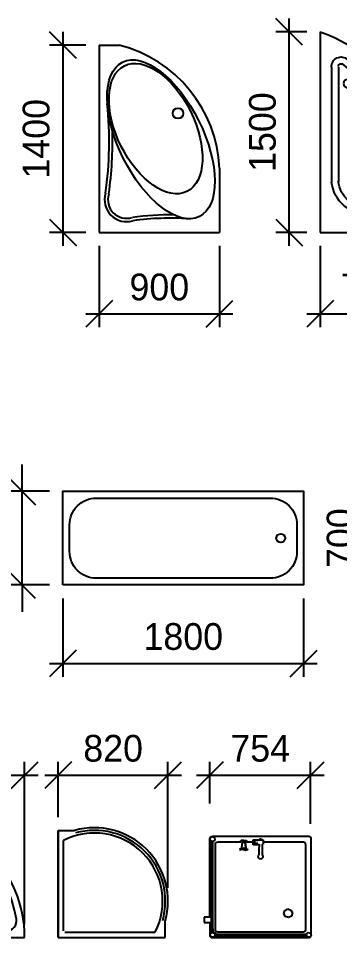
# Model space of a CAD drawing. Header units: millimetres. Extents: x 3103 to 179340, y -10977 to 70536.
# Drawn here: x 47960 to 50362, y -4404 to 2467 of the extents above; entities that cross this region are included whole.
import ezdxf

# ---------------------------------------------------------------- set-up
doc = ezdxf.new("R2010")
doc.units = ezdxf.units.MM
doc.header["$LTSCALE"] = 0.5
doc.linetypes.add('ELGO_LTYPE0', pattern=[0])
for name, color, linetype in [('RAZMER', 5, 'Continuous'), ('SANTEH', 30, 'Continuous'), ('А6-07 сантехника', 11, 'Continuous')]:
    doc.layers.add(name, color=color, linetype=linetype)
doc.styles.add('WROMLATS', font='wromlats.shx', dxfattribs={"bigfont": 'bigfont.shx'})
doc.dimstyles.new('juka', dxfattribs={"dimscale": 100, "dimtxt": 2, "dimasz": 2, "dimexe": 1, "dimexo": 1, "dimgap": 1, "dimtad": 1, "dimtoh": 1, "dimdec": 0, "dimzin": 0, "dimdsep": 46, "dimtxsty": 'WROMLATS', "dimblk": 'OBLIQUE', "dimcen": -3, "dimdle": 1, "dimclrd": 256, "dimclre": 256, "dimclrt": 256, "dimadec": 0, "dimazin": 0, "dimtfac": 1, "dimtdec": 0, "dimtix": 1, "dimtmove": 2, "dimatfit": 3, "dimldrblk": 'ORIGIN2', "dimfxl": 1, "dimtvp": 2.5, "dimtolj": 1, "dimtzin": 0, "dimarcsym": 0})

# ---------------------------------------------------------------- blocks, each defined once
blk = doc.blocks.new('Shower Tray Corner_90')
at = {"layer": 'SANTEH', "linetype": 'Continuous'}
for p, q in [((0, 900), (0, 0)), ((50, 764.9), (50, 125)), ((175, 250), (175, 729.3)), ((228, 228), (530.3, 530.3)), ((250, 175), (729.3, 175)), ((0, 0), (900, 0)), ((125, 50), (764.9, 50))]:
    blk.add_line(p, q, dxfattribs=at)
blk.add_circle((175, 175), 25, dxfattribs=at)
for centre, radius, start, end in [((0, 0), 900, 0, 90), ((125, 764.9), 75, 80.7182, 180), ((0, 0), 850, 9.2818, 80.7182), ((125, 125), 75, 180, 270), ((764.9, 125), 75, 270, 9.2818)]:
    blk.add_arc(centre, radius, start, end, dxfattribs=at)
blk = doc.blocks.new('s_40')
at = {"layer": 'SANTEH'}
for p, q in [((-175.0762, 168.790246), (-174.696112, 170.893716)), ((-175.0762, 2.776956), (-175.0762, 168.790246)), ((-174.696112, 170.893716), (-173.699046, 172.026538)), ((-173.699046, 172.026538), (-172.043562, 172.501564)), ((-172.043562, 172.501564), (-169.688106, 172.631026)), ((-169.688106, 172.631026), (-4.334022, 172.631026)), ((-165.189458, 159.48143), (-164.85157, 161.351346)), ((-165.189458, 89.832402), (-165.189458, 159.48143)), ((-164.85157, 161.351346), (-163.96525, 162.358188)), ((-163.96525, 162.358188), (-162.493754, 162.780284)), ((-162.493754, 162.780284), (-160.399818, 162.895488)), ((-160.399818, 162.895488), (-13.418388, 162.895488)), ((-13.418388, 162.895488), (-11.504126, 162.702894)), ((-11.504126, 162.702894), (-10.254336, 162.125396)), ((-10.254336, 162.125396), (-9.559584, 160.992956)), ((-9.559584, 160.992956), (-9.311152, 159.135724)), ((-9.311152, 159.135724), (-9.311152, 11.571646)), ((-8.841802, 168.017768), (-7.261134, 172.034168)), ((-6.151582, 164.64157), (-8.841802, 168.017768)), ((-7.261134, 172.034168), (-2.990056, 172.674418)), ((-1.880504, 165.28182), (-6.151582, 164.64157)), ((-6.151582, 164.64157), (-4.827738, 164.84003)), ((-4.827738, 164.84003), (-4.827738, 5.786132)), ((-4.334022, 172.631026), (-3.702736, 172.567558)), ((-2.990056, 172.674418), (-0.299836, 169.29822)), ((-2.18029, 172.414446), (-2.83537, 172.48025)), ((-2.434588, 165.198802), (-1.880504, 165.28182)), ((-2.434588, 5.364418), (-2.434588, 165.198802)), ((-0.77424, 171.76466), (-2.18029, 172.414446)), ((-0.299836, 169.29822), (-1.880504, 165.28182)), ((0.0072, 170.49079), (-0.77424, 171.76466)), ((0.286722, 168.401336), (0.0072, 170.49079)), ((0.286722, 2.391768), (0.286722, 168.401336)), ((-49.239684, 132.473994), (-47.452354, 137.937498)), ((-46.637298, 127.34785), (-49.239684, 132.473994)), ((-47.452354, 137.937498), (-42.322874, 140.537882)), ((-41.16993, 125.562096), (-46.637298, 127.34785)), ((-42.322874, 140.537882), (-36.855508, 138.751936)), ((-36.04045, 128.16248), (-41.16993, 125.562096)), ((-36.855508, 138.751936), (-34.25312, 133.625984)), ((-34.25312, 133.625984), (-36.04045, 128.16248)), ((-170.578718, 84.88183), (-170.365834, 86.115218)), ((-169.791818, 83.7461), (-170.578718, 84.88183)), ((-170.365834, 86.115218), (-169.210172, 87.115622)), ((-168.73243, 83.252716), (-169.791818, 83.7461)), ((-169.210172, 87.115622), (-168.73243, 87.248992)), ((-168.73243, 89.832402), (-161.632824, 89.832402)), ((-168.73243, 72.479868), (-168.73243, 89.832402)), ((-168.230104, 75.157976), (-168.230104, 80.619336)), ((-162.327362, 80.619336), (-162.327362, 75.157976)), ((-162.028338, 87.813282), (-161.191034, 87.844134)), ((-161.466218, 82.69744), (-160.153152, 82.64842)), ((-161.191034, 87.844134), (-153.016044, 88.073016)), ((-160.414864, 87.86583), (-160.414864, 89.832402)), ((-160.414864, 82.658196), (-160.414864, 72.479868)), ((-160.153152, 82.64842), (-152.200986, 82.419538)), ((-153.016044, 88.073016), (-143.424034, 88.301754)), ((-152.200986, 82.419538), (-142.940044, 82.1908)), ((-142.940044, 82.1908), (-143.758798, 82.365036)), ((-143.424034, 88.301754), (-143.361354, 88.28845)), ((-143.410754, 88.298988), (-141.919732, 88.839436)), ((-142.973256, 82.210922), (-143.32931, 82.464838)), ((-141.63127, 81.718158), (-142.973256, 82.210922)), ((-142.940044, 82.1908), (-142.933608, 82.196284)), ((-141.919732, 88.839436), (-140.414668, 89.371872)), ((-139.368368, 81.422662), (-141.63127, 81.718158)), ((-140.414668, 89.371872), (-138.151766, 89.076376)), ((-137.245918, 82.192182), (-139.368368, 81.422662)), ((-138.151766, 89.076376), (-136.35509, 87.795114)), ((-135.832048, 83.820486), (-137.245918, 82.192182)), ((-136.35509, 87.795114), (-135.506082, 85.871268)), ((-135.506082, 85.871268), (-135.832048, 83.820486)), ((-167.514276, 72.479868), (-168.73243, 72.479868)), ((-162.327362, 75.157976), (-168.230104, 75.157976)), ((-164.573646, 72.479868), (-167.514276, 72.479868)), ((-165.189458, 61.195898), (-165.189458, 72.479868)), ((-161.632824, 72.479868), (-164.573646, 72.479868)), ((-160.414864, 72.479868), (-161.632824, 72.479868)), ((-168.022276, 61.195898), (-165.134002, 61.195898)), ((-168.022276, 58.690596), (-168.022276, 61.195898)), ((-168.022276, 51.904678), (-168.022276, 60.33864)), ((-168.022276, 53.741026), (-168.022276, 60.284758)), ((-168.022276, 56.220102), (-168.022276, 51.904678)), ((-168.022276, 51.193142), (-168.022276, 56.220102)), ((-165.134002, 51.193142), (-168.022276, 51.193142)), ((-165.189458, 11.914062), (-165.189458, 51.193142)), ((-165.134002, 61.195898), (-165.134002, 56.220102)), ((-165.119934, 58.180856), (-165.117598, 58.527326)), ((-165.119934, 54.45447), (-165.119934, 58.180856)), ((-165.117598, 54.131842), (-165.119934, 54.45447)), ((-154.880096, 59.822034), (-165.117598, 58.527326)), ((-165.117598, 58.540202), (-154.880096, 59.822034)), ((-165.117598, 58.527326), (-165.117598, 58.540202)), ((-154.850794, 52.829504), (-165.117598, 54.131842)), ((-155.241036, 59.270906), (-154.880096, 59.822034)), ((-155.216218, 53.342772), (-154.850794, 52.829504)), ((-154.880096, 59.822034), (-154.486918, 59.842586)), ((-154.850794, 52.829504), (-154.457832, 52.850008)), ((-154.844546, 55.762672), (-154.385758, 55.892944)), ((-154.832244, 56.113052), (-154.382634, 55.9834)), ((-154.486918, 59.842586), (-154.121494, 59.329272)), ((-154.457832, 52.850008), (-154.301, 53.089428)), ((-154.391026, 58.596086), (-152.37403, 63.057422)), ((-154.391026, 53.288078), (-152.401972, 48.90623)), ((-154.385758, 55.892944), (-153.3463, 55.968522)), ((-151.349616, 49.204874), (-154.385758, 55.892944)), ((-151.322676, 62.754106), (-154.382634, 55.9834)), ((-154.382634, 55.9834), (-153.374244, 55.966378)), ((-154.121494, 59.329272), (-154.09708, 59.24511)), ((-153.67911, 55.944348), (-153.67911, 55.97167)), ((-152.401972, 48.90623), (-151.349616, 49.204874)), ((-152.37403, 63.057422), (-151.322676, 62.754106)), ((-152.271892, 55.980826), (-151.317, 51.987314)), ((-152.268386, 55.965996), (-151.292586, 60.009574)), ((-151.317, 51.987314), (-151.349616, 49.204874)), ((-151.292586, 60.009574), (-151.322676, 62.754106)), ((-174.71819, 0.143338), (-175.0762, 2.776956)), ((-173.748636, -1.475), (-174.71819, 0.143338)), ((-174.374628, 1.404858), (-172.793962, 5.421496)), ((-171.684384, -1.971102), (-174.374628, 1.404858)), ((-172.793962, 5.421496), (-168.52286, 6.061506)), ((-168.52286, 6.061506), (-165.83264, 2.685356)), ((-165.83264, 2.685356), (-167.413306, -1.331044)), ((-167.413306, -1.331044), (-166.78946, 0.254298)), ((-15.5797, 0.254488), (-166.78946, 0.254298)), ((-166.78946, 0.254298), (-35.019542, 0.254488)), ((-165.848256, 2.645874), (-165.83264, 2.685356)), ((-15.5797, 2.645874), (-165.848256, 2.645874)), ((-164.87112, 9.57303), (-165.189458, 11.914062)), ((-164.00938, 8.134366), (-164.87112, 9.57303)), ((-162.453914, 7.38864), (-164.00938, 8.134366)), ((-160.05528, 7.12614), (-162.453914, 7.38864)), ((-13.75804, 7.12614), (-160.05528, 7.12614)), ((-35.019542, 0.254488), (-35.019542, -12.46972)), ((-25.78187, 0.254488), (-15.5797, 0.254488)), ((-25.78187, -12.46972), (-25.78187, 0.254488)), ((-15.5797, 2.901554), (-8.797074, 2.901554)), ((-15.5797, 0.110722), (-15.5797, 2.901554)), ((-8.797074, 0.110722), (-15.5797, 0.110722)), ((-11.630678, 7.38163), (-13.75804, 7.12614)), ((-10.286332, 8.10194), (-11.630678, 7.38163)), ((-9.566022, 9.445714), (-10.286332, 8.10194)), ((-9.311152, 11.571646), (-9.566022, 9.445714)), ((-8.841802, 1.405048), (-7.261134, 5.421496)), ((-6.151582, -1.971102), (-8.841802, 1.405048)), ((-8.797074, 2.901554), (-8.797074, 1.518726)), ((-8.797074, 2.645874), (-8.35352, 2.645874)), ((-8.797074, 1.34902), (-8.797074, 0.110722)), ((-8.797074, 0.254488), (-7.925034, 0.254488)), ((-8.599616, 6.416178), (-7.888318, 5.637122)), ((-7.925034, 0.254488), (-6.151582, -1.971102)), ((-7.888318, 5.637122), (-7.381868, 5.114842)), ((-7.863474, 7.789422), (-7.112694, 7.025004)), ((-7.261134, 5.421496), (-2.990056, 6.061506)), ((-2.990056, 6.061506), (-0.299836, 2.685356)), ((-0.299836, 2.685356), (-1.880504, -1.330852)), ((-0.810386, -1.511716), (0, 0)), ((0, 0), (0.286722, 2.391768)), ((-171.998836, -2.31409), (-173.748636, -1.475)), ((-169.300414, -2.609396), (-171.998836, -2.31409)), ((-167.413306, -1.331044), (-171.684384, -1.971102)), ((-135.78477, -2.609396), (-169.300414, -2.609396)), ((-86.365272, -2.609396), (-135.78477, -2.609396)), ((-37.267208, -2.609396), (-86.365272, -2.609396)), ((-35.019542, -2.609396), (-37.267208, -2.609396)), ((-35.019542, -12.46972), (-25.78187, -12.46972)), ((-25.78187, -2.609396), (-4.716016, -2.609396)), ((-1.880504, -1.330852), (-6.151582, -1.971102)), ((-4.716016, -2.609396), (-2.322866, -2.322102)), ((-2.322866, -2.322102), (-0.810386, -1.511716))]:
    blk.add_line(p, q, dxfattribs=at)
blk = doc.blocks.new('s_avokado')
at = {"color": 0, "linetype": 'ELGO_LTYPE0'}
for p, q in [((0, 1128.1), (0, -371.9)), ((0, -371.9), (-664.7, -371.9))]:
    blk.add_line(p, q, dxfattribs=at)
for p, q in [((-135.8, 863.5), (-135.8, 4.5)), ((-85.8, 863.5), (-85.8, 4.5))]:
    blk.add_line(p, q)
blk.add_circle((-205.9, 741.1), 31.1)
for centre, radius, start, end in [((374.1, 65.1), 1127, 109.38867, 202.81272), ((478.4, 62.6), 1095.9, 127.72074, 181.60104), ((-155.5, 869.8), 70, 354.83864, 134.73321), ((478.4, 62.6), 1045.9, 127.72074, 181.60104), ((-155.5, 869.8), 20, 354.83864, 134.73321), ((-350.7, 32), 266.3, 180, 354.07887), ((-350.7, 32), 216.3, 180, 354.07887)]:
    blk.add_arc(centre, radius, start, end)
blk = doc.blocks.new('s_riho')
for p, q in [((0, 1400), (0, 0)), ((0, 1400), (150, 1400)), ((900, 481.2), (900, 0)), ((0, 0), (900, 0))]:
    blk.add_line(p, q)
blk.add_circle((590, 890), 39.5)
for centre, radius, start, end in [((-94.5, 435), 995.5, 2.66113, 75.7857), ((-2691.1, 682.6), 2766.5, 351.90597, 5.80621), ((-2691.1, 682.6), 2791.5, 351.90597, 1.5857), ((204.5, 244.6), 164, 162.7961, 286.89884), ((204.5, 244.6), 139, 162.7961, 286.89884), ((529.8, -1945), 2076.6, 89.24614, 97.77654), ((529.8, -1945), 2051.6, 86.02724, 97.77654)]:
    blk.add_arc(centre, radius, start, end)
for centre, major_axis, ratio in [((462.1, 696), (287.1, -577.6), 0.488372), ((422.9, 776.3), (233.7, -470.1), 0.552381)]:
    blk.add_ellipse(centre, major_axis=major_axis, ratio=ratio)
blk = doc.blocks.new('K10-9')
blk.add_lwpolyline([(0, 0), (0, 700), (1800, 700), (1800, 0)], close=True)
for points in [[(50, 250), (50, 450, -0.414214), (250, 650), (1550, 650, -0.414214), (1750, 450), (1750, 345.3, -0.414214)], [(1750, 342.5), (1750, 250, -0.414214), (1550, 50), (250, 50, -0.414214), (50, 250)]]:
    blk.add_lwpolyline(points, format="xyb")
blk.add_circle((1629.1, 350), 33.3)
blk = doc.blocks.new('_Oblique')
at = {"color": 0, "lineweight": -2}
blk.add_line((-0.5, -0.5), (0.5, 0.5), dxfattribs=at)
blk = doc.blocks.new('*D1393')
at = {"layer": 'Defpoints', "color": 0, "transparency": 16777216}
for p in [(48293.1, -1768.1), (50093.1, -1768.1), (50093.1, -2354.6)]:
    blk.add_point(p, dxfattribs=at)
at = {"layer": 'RAZMER', "lineweight": -2, "transparency": 16777216}
for p, q in [((48293.1, -1868.1), (48293.1, -2454.6)), ((50093.1, -1868.1), (50093.1, -2454.6)), ((48193.1, -2354.6), (50193.1, -2354.6))]:
    blk.add_line(p, q, dxfattribs=at)
at = {"layer": 'RAZMER', "lineweight": -2, "transparency": 16777216, "xscale": 200, "yscale": 200, "zscale": 200, "rotation": 180}
blk.add_blockref('_Oblique', (48293.1, -2354.6), dxfattribs=at)
at = {"layer": 'RAZMER', "lineweight": -2, "transparency": 16777216, "xscale": 200, "yscale": 200, "zscale": 200}
blk.add_blockref('_Oblique', (50093.1, -2354.6), dxfattribs=at)
at = {"layer": 'RAZMER', "transparency": 16777216, "insert": (49193.1, -2154.6), "char_height": 200, "attachment_point": 5, "style": 'WROMLATS'}
blk.add_mtext('\\A1;1800', dxfattribs=at)
blk = doc.blocks.new('_Origin2')
at = {"color": 0, "linetype": 'ByBlock', "lineweight": -2}
blk.add_line((-0.5, 0), (-1, 0), dxfattribs=at)
for radius in [0.5, 0.25]:
    blk.add_circle((0, 0), radius, dxfattribs=at)
blk = doc.blocks.new('*D1427')
at = {"layer": 'Defpoints', "color": 0, "transparency": 16777216}
for p in [(48564, 2266.8), (48293.7, 866.8), (48564, 866.8)]:
    blk.add_point(p, dxfattribs=at)
at = {"layer": 'RAZMER', "lineweight": -2, "transparency": 16777216}
for p, q in [((48293.7, 2366.8), (48293.7, 766.8)), ((48464, 2266.8), (48193.7, 2266.8)), ((48464, 866.8), (48193.7, 866.8))]:
    blk.add_line(p, q, dxfattribs=at)
at = {"layer": 'RAZMER', "lineweight": -2, "transparency": 16777216, "xscale": 200, "yscale": 200, "zscale": 200}
for p, rotation in [((48293.7, 2266.8), 90), ((48293.7, 866.8), 270)]:
    blk.add_blockref('_Oblique', p, dxfattribs=dict(at, rotation=rotation))
at = {"layer": 'RAZMER', "transparency": 16777216, "insert": (48093.7, 1566.8), "char_height": 200, "attachment_point": 5, "rotation": 90, "style": 'WROMLATS'}
blk.add_mtext('\\A1;1400', dxfattribs=at)
blk = doc.blocks.new('*D1428')
at = {"layer": 'Defpoints', "color": 0, "transparency": 16777216}
for p in [(48564, 866.8), (49464, 866.8), (49464, 257.9)]:
    blk.add_point(p, dxfattribs=at)
at = {"layer": 'RAZMER', "lineweight": -2, "transparency": 16777216}
for p, q in [((48564, 766.8), (48564, 157.9)), ((49464, 766.8), (49464, 157.9)), ((48464, 257.9), (49564, 257.9))]:
    blk.add_line(p, q, dxfattribs=at)
at = {"layer": 'RAZMER', "lineweight": -2, "transparency": 16777216, "xscale": 200, "yscale": 200, "zscale": 200, "rotation": 180}
blk.add_blockref('_Oblique', (48564, 257.9), dxfattribs=at)
at = {"layer": 'RAZMER', "lineweight": -2, "transparency": 16777216, "xscale": 200, "yscale": 200, "zscale": 200}
blk.add_blockref('_Oblique', (49464, 257.9), dxfattribs=at)
at = {"layer": 'RAZMER', "transparency": 16777216, "insert": (49014, 457.9), "char_height": 200, "attachment_point": 5, "style": 'WROMLATS'}
blk.add_mtext('\\A1;900', dxfattribs=at)
blk = doc.blocks.new('*D1429')
at = {"layer": 'Defpoints', "color": 0, "transparency": 16777216}
for p in [(49985.7, 2366.8), (50216.8, 2366.8), (50216.8, 866.8)]:
    blk.add_point(p, dxfattribs=at)
at = {"layer": 'RAZMER', "lineweight": -2, "transparency": 16777216}
for p, q in [((49985.7, 766.8), (49985.7, 2466.8)), ((50116.8, 2366.8), (49885.7, 2366.8)), ((50116.8, 866.8), (49885.7, 866.8))]:
    blk.add_line(p, q, dxfattribs=at)
at = {"layer": 'RAZMER', "lineweight": -2, "transparency": 16777216, "xscale": 200, "yscale": 200, "zscale": 200}
for p, rotation in [((49985.7, 2366.8), 90), ((49985.7, 866.8), 270)]:
    blk.add_blockref('_Oblique', p, dxfattribs=dict(at, rotation=rotation))
at = {"layer": 'RAZMER', "transparency": 16777216, "insert": (49785.7, 1616.8), "char_height": 200, "attachment_point": 5, "rotation": 90, "style": 'WROMLATS'}
blk.add_mtext('\\A1;1500', dxfattribs=at)
blk = doc.blocks.new('*D1430')
at = {"layer": 'Defpoints', "color": 0, "transparency": 16777216}
for p in [(50969.6, 1303.8), (50216.8, 866.8), (50969.6, 257.9)]:
    blk.add_point(p, dxfattribs=at)
at = {"layer": 'RAZMER', "lineweight": -2, "transparency": 16777216}
for p, q in [((50969.6, 1203.8), (50969.6, 157.9)), ((50216.8, 766.8), (50216.8, 157.9)), ((50116.8, 257.9), (51069.6, 257.9))]:
    blk.add_line(p, q, dxfattribs=at)
at = {"layer": 'RAZMER', "lineweight": -2, "transparency": 16777216, "xscale": 200, "yscale": 200, "zscale": 200, "rotation": 180}
blk.add_blockref('_Oblique', (50216.8, 257.9), dxfattribs=at)
at = {"layer": 'RAZMER', "lineweight": -2, "transparency": 16777216, "xscale": 200, "yscale": 200, "zscale": 200}
blk.add_blockref('_Oblique', (50969.6, 257.9), dxfattribs=at)
at = {"layer": 'RAZMER', "transparency": 16777216, "insert": (50593.2, 457.9), "char_height": 200, "attachment_point": 5, "style": 'WROMLATS'}
blk.add_mtext('\\A1;753', dxfattribs=at)
blk = doc.blocks.new('*D1442')
at = {"layer": 'Defpoints', "color": 0, "transparency": 16777216}
for p in [(47988.8, -1068.1), (48293.1, -1068.1), (48293.1, -1768.1)]:
    blk.add_point(p, dxfattribs=at)
at = {"layer": 'RAZMER', "lineweight": -2, "transparency": 16777216}
for p, q in [((47988.8, -1068.1), (47988.8, -868.1)), ((48193.1, -1068.1), (47888.8, -1068.1)), ((47988.8, -1768.1), (47988.8, -1068.1)), ((48193.1, -1768.1), (47888.8, -1768.1)), ((47988.8, -1768.1), (47988.8, -1968.1))]:
    blk.add_line(p, q, dxfattribs=at)
at = {"layer": 'RAZMER', "lineweight": -2, "transparency": 16777216, "xscale": 200, "yscale": 200, "zscale": 200}
for p, rotation in [((47988.8, -1068.1), 270), ((47988.8, -1768.1), 90)]:
    blk.add_blockref('_Oblique', p, dxfattribs=dict(at, rotation=rotation))
at = {"layer": 'RAZMER', "transparency": 16777216, "insert": (47788.8, -1418.1), "char_height": 200, "attachment_point": 5, "rotation": 90, "style": 'WROMLATS'}
blk.add_mtext('\\A1;700', dxfattribs=at)
blk = doc.blocks.new('*D1451')
at = {"layer": 'Defpoints', "color": 0, "transparency": 16777216}
for p in [(50567, -1068.1), (50871.3, -1068.1), (50871.3, -1768.1)]:
    blk.add_point(p, dxfattribs=at)
at = {"layer": 'RAZMER', "lineweight": -2, "transparency": 16777216}
for p, q in [((50567, -1068.1), (50567, -868.1)), ((50771.3, -1068.1), (50467, -1068.1)), ((50567, -1768.1), (50567, -1068.1)), ((50771.3, -1768.1), (50467, -1768.1)), ((50567, -1768.1), (50567, -1968.1))]:
    blk.add_line(p, q, dxfattribs=at)
at = {"layer": 'RAZMER', "lineweight": -2, "transparency": 16777216, "xscale": 200, "yscale": 200, "zscale": 200}
for p, rotation in [((50567, -1068.1), 270), ((50567, -1768.1), 90)]:
    blk.add_blockref('_Oblique', p, dxfattribs=dict(at, rotation=rotation))
at = {"layer": 'RAZMER', "transparency": 16777216, "insert": (50367, -1418.1), "char_height": 200, "attachment_point": 5, "rotation": 90, "style": 'WROMLATS'}
blk.add_mtext('\\A1;700', dxfattribs=at)
blk = doc.blocks.new('s44')
at = {"layer": 'SANTEH', "ltscale": 5}
for p, q in [((0, 800), (0, 0)), ((0, 800), (122.5, 800)), ((0, 0), (0, 800)), ((40, 50), (40, 725.2)), ((800, 0), (800, 122.5)), ((0, 0), (800, 0)), ((50, 40), (725.2, 40))]:
    blk.add_line(p, q, dxfattribs=at)
for radius, start, end in [(509.7, 333.08459, 116.91541), (549.7, 344.35206, 105.64794), (529.7, 344.35206, 105.64794)]:
    blk.add_arc((270.7, 270.7), radius, start, end, dxfattribs=at)
blk = doc.blocks.new('*D1471')
at = {"layer": 'Defpoints', "color": 0, "transparency": 16777216}
for p in [(48007.1, -3190.1), (47107.1, -3502.7), (48007.1, -4402.7)]:
    blk.add_point(p, dxfattribs=at)
at = {"layer": 'RAZMER', "lineweight": -2, "transparency": 16777216}
for p, q in [((47107.1, -3402.7), (47107.1, -3090.1)), ((48007.1, -4302.7), (48007.1, -3090.1)), ((47007.1, -3190.1), (48107.1, -3190.1))]:
    blk.add_line(p, q, dxfattribs=at)
at = {"layer": 'RAZMER', "lineweight": -2, "transparency": 16777216, "xscale": 200, "yscale": 200, "zscale": 200, "rotation": 180}
blk.add_blockref('_Oblique', (47107.1, -3190.1), dxfattribs=at)
at = {"layer": 'RAZMER', "lineweight": -2, "transparency": 16777216, "xscale": 200, "yscale": 200, "zscale": 200}
blk.add_blockref('_Oblique', (48007.1, -3190.1), dxfattribs=at)
at = {"layer": 'RAZMER', "transparency": 16777216, "insert": (47557.1, -2990.1), "char_height": 200, "attachment_point": 5, "style": 'WROMLATS'}
blk.add_mtext('\\A1;900', dxfattribs=at)
blk = doc.blocks.new('*D1472')
at = {"layer": 'Defpoints', "color": 0, "transparency": 16777216}
for p in [(49078.8, -3190.1), (48258.4, -3602.7), (49078.8, -4132)]:
    blk.add_point(p, dxfattribs=at)
at = {"layer": 'RAZMER', "lineweight": -2, "transparency": 16777216}
for p, q in [((48258.4, -3502.7), (48258.4, -3090.1)), ((49078.8, -4032), (49078.8, -3090.1)), ((48158.4, -3190.1), (49178.8, -3190.1))]:
    blk.add_line(p, q, dxfattribs=at)
at = {"layer": 'RAZMER', "lineweight": -2, "transparency": 16777216, "xscale": 200, "yscale": 200, "zscale": 200, "rotation": 180}
blk.add_blockref('_Oblique', (48258.4, -3190.1), dxfattribs=at)
at = {"layer": 'RAZMER', "lineweight": -2, "transparency": 16777216, "xscale": 200, "yscale": 200, "zscale": 200}
blk.add_blockref('_Oblique', (49078.8, -3190.1), dxfattribs=at)
at = {"layer": 'RAZMER', "transparency": 16777216, "insert": (48668.6, -2990.1), "char_height": 200, "attachment_point": 5, "style": 'WROMLATS'}
blk.add_mtext('\\A1;820', dxfattribs=at)
blk = doc.blocks.new('*D1473')
at = {"layer": 'Defpoints', "color": 0, "transparency": 16777216}
for p in [(50145.5, -3190.1), (49391, -3502.7), (50145.5, -3652.4)]:
    blk.add_point(p, dxfattribs=at)
at = {"layer": 'RAZMER', "lineweight": -2, "transparency": 16777216}
for p, q in [((49391, -3402.7), (49391, -3090.1)), ((50145.5, -3552.4), (50145.5, -3090.1)), ((49291, -3190.1), (50245.5, -3190.1))]:
    blk.add_line(p, q, dxfattribs=at)
at = {"layer": 'RAZMER', "lineweight": -2, "transparency": 16777216, "xscale": 200, "yscale": 200, "zscale": 200, "rotation": 180}
blk.add_blockref('_Oblique', (49391, -3190.1), dxfattribs=at)
at = {"layer": 'RAZMER', "lineweight": -2, "transparency": 16777216, "xscale": 200, "yscale": 200, "zscale": 200}
blk.add_blockref('_Oblique', (50145.5, -3190.1), dxfattribs=at)
at = {"layer": 'RAZMER', "transparency": 16777216, "insert": (49768.2, -2990.1), "char_height": 200, "attachment_point": 5, "style": 'WROMLATS'}
blk.add_mtext('\\A1;754', dxfattribs=at)

msp = doc.modelspace()

# ---------------------------------------------------------------- block references
at = {"layer": 'SANTEH', "xscale": -1}
msp.add_blockref('s_avokado', (50216.8, 1238.7), dxfattribs=at)
at = {"layer": 'SANTEH'}
for name, p in [('s_riho', (48564, 866.8)), ('K10-9', (48293.1, -1768.1)), ('s44', (48258.4, -4402.7))]:
    msp.add_blockref(name, p, dxfattribs=at)
at = {"layer": 'SANTEH', "xscale": 4.319999999999709, "yscale": 4.319999999999709, "zscale": 4.319999999999709, "rotation": 270}
msp.add_blockref('s_40', (49402.3, -4402.7), dxfattribs=at)
at = {"layer": 'А6-07 сантехника', "ltscale": 5}
msp.add_blockref('Shower Tray Corner_90', (47107.1, -4402.7), dxfattribs=at)

# ---------------------------------------------------------------- dimensions: what is measured, and where the dimension line sits
at = {"layer": 'RAZMER'}
for base, p1, p2, picture, middle in [((49985.7, 2366.8), (50216.8, 866.8), (50216.8, 2366.8), '*D1429', (49785.7, 1616.8)), ((48293.7, 866.8), (48564, 2266.8), (48564, 866.8), '*D1427', (48093.7, 1566.8)), ((47988.8, -1068.1), (48293.1, -1768.1), (48293.1, -1068.1), '*D1442', (47788.8, -1418.1)), ((50567, -1068.1), (50871.3, -1768.1), (50871.3, -1068.1), '*D1451', (50367, -1418.1))]:
    dim = msp.add_linear_dim(base=base, p1=p1, p2=p2, angle=90, dimstyle='juka', dxfattribs=at)
    dim.commit()
    dim.dimension.update_dxf_attribs({"geometry": picture, "text_midpoint": middle})
for base, p1, p2, picture, middle in [((50969.6, 257.9), (50216.8, 866.8), (50969.6, 1303.8), '*D1430', (50593.2, 457.9)), ((49464, 257.9), (48564, 866.8), (49464, 866.8), '*D1428', (49014, 457.9)), ((50093.1, -2354.6), (48293.1, -1768.1), (50093.1, -1768.1), '*D1393', (49193.1, -2154.6)), ((48007.1, -3190.1), (47107.1, -3502.7), (48007.1, -4402.7), '*D1471', (47557.1, -2990.1)), ((49078.8, -3190.1), (48258.4, -3602.7), (49078.8, -4132), '*D1472', (48668.6, -2990.1)), ((50145.4635, -3190.062), (49391.0362, -3502.7365), (50145.4635, -3652.3566), '*D1473', (49768.2499, -2990.062))]:
    dim = msp.add_linear_dim(base=base, p1=p1, p2=p2, dimstyle='juka', dxfattribs=at)
    dim.commit()
    dim.dimension.update_dxf_attribs({"geometry": picture, "text_midpoint": middle})

doc.saveas('drawing.dxf')
